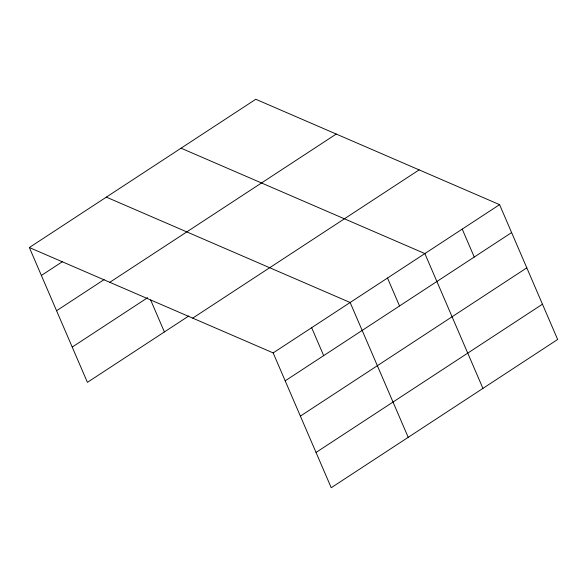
<?xml version="1.0" encoding="UTF-8"?>
<svg xmlns="http://www.w3.org/2000/svg" width="587" height="587" viewBox="0 0 587 587"><rect width="100%" height="100%" fill="white"/><g stroke="black" fill="none" stroke-linecap="round" stroke-linejoin="round"><path stroke-width="0.88" d="M29.35 247.531L255.771 99.269L499.588 204.65L557.65 339.469L331.229 487.731L273.16 352.904L29.35 247.531L87.412 382.35L188.794 315.967M41.376 275.457L62.508 261.619M56.572 310.728L104.119 279.595M109.806 282.303L336.234 134.049M72.223 347.078L147.697 297.653M192.705 318.132L419.125 169.878M273.16 352.904L499.588 204.65M285.187 380.831L511.615 232.577M300.383 416.11L526.803 267.848M316.033 452.452L542.461 304.198M181.053 148.195L424.863 253.577L482.932 388.396M106.335 197.122L350.145 302.496L408.207 437.322M462.226 229.113L474.252 257.04M387.508 278.04L399.534 305.966M311.653 327.7L323.679 355.627M150.654 300.03L164.397 331.941"/></g></svg>
